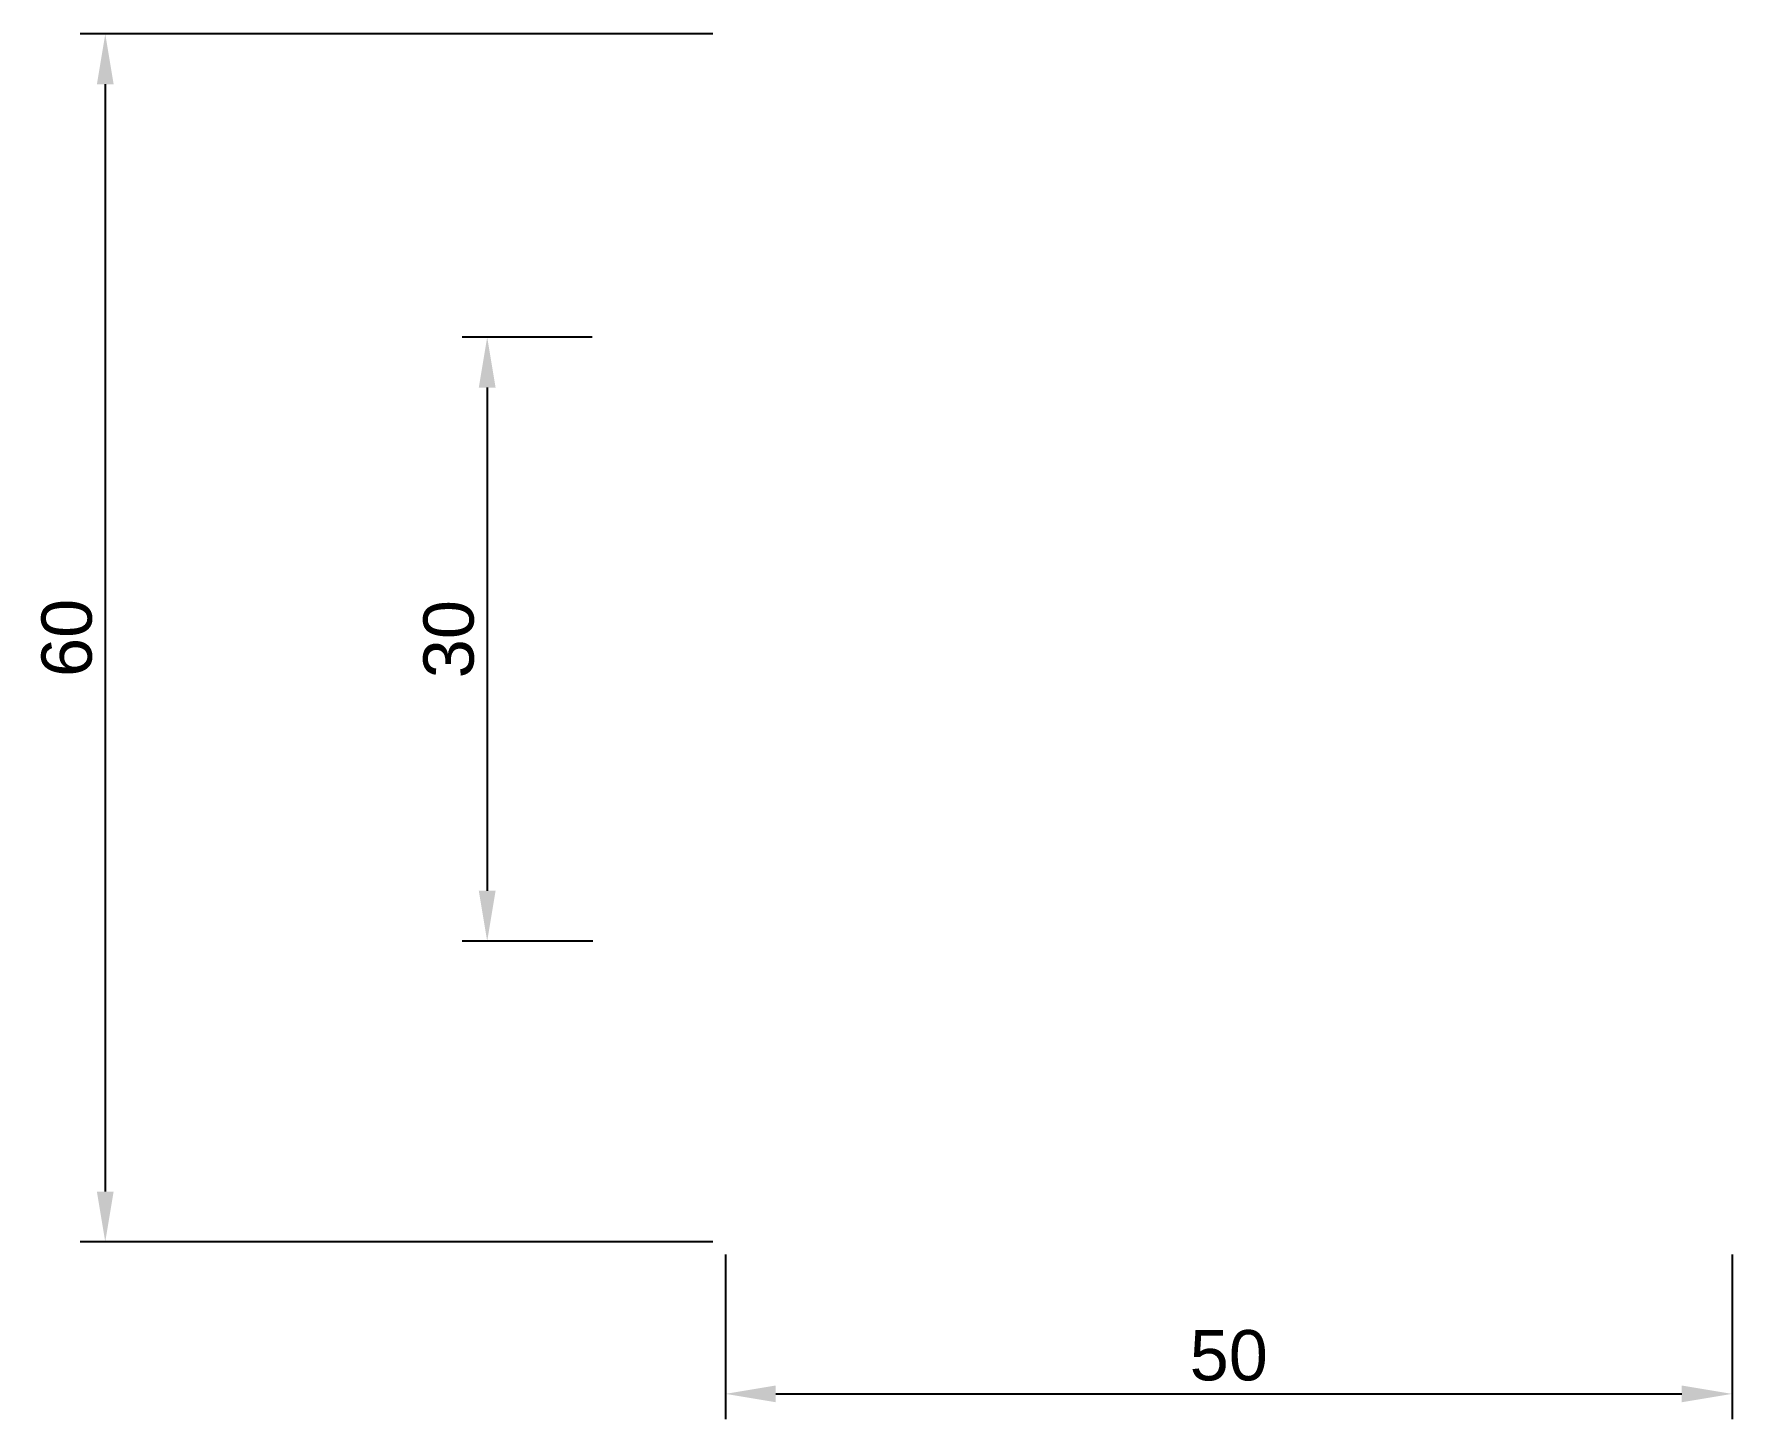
# Model space of a CAD drawing. Header units: millimetres. Extents: x 82.2 to 166.6, y 63.2 to 132.
import ezdxf

# ---------------------------------------------------------------- set-up
doc = ezdxf.new("R2010")
doc.units = ezdxf.units.MM
doc.styles.get("Standard").update_dxf_attribs({"font": 'arial.ttf'})
doc.dimstyles.new('ISO-25', dxfattribs={"dimtxt": 2.5, "dimasz": 2.5, "dimexe": 1.25, "dimexo": 0.625, "dimtad": 1, "dimtxsty": 'Standard', "dimcen": 2.5, "dimadec": 0, "dimazin": 0, "dimtfac": 1, "dimtmove": 0, "dimatfit": 3, "dimfxl": 1, "dimarcsym": 0})

# ---------------------------------------------------------------- blocks, each defined once
blk = doc.blocks.new('*D1')
at = {"color": 0, "lineweight": -2, "transparency": 16777216}
for p, q in [((109.926, 116.912), (103.463, 116.912)), ((104.713, 114.412), (104.713, 89.412)), ((109.963, 86.912), (103.463, 86.912))]:
    blk.add_line(p, q, dxfattribs=at)
at = {"color": 0, "transparency": 16777216}
for points in [[(104.297, 114.412), (105.13, 114.412), (104.713, 116.912)], [(104.297, 89.412), (105.13, 89.412), (104.713, 86.912)]]:
    blk.add_solid(points, dxfattribs=at)
at = {"layer": 'Defpoints', "color": 0, "transparency": 16777216}
for p in [(110.551, 116.912), (104.713, 86.912), (110.588, 86.912)]:
    blk.add_point(p, dxfattribs=at)
at = {"color": 0, "transparency": 16777216, "insert": (102.811, 101.912), "char_height": 2.5, "attachment_point": 5, "rotation": 90}
blk.add_mtext('30', dxfattribs=at)
blk = doc.blocks.new('*D2')
at = {"color": 0, "lineweight": -2, "transparency": 16777216}
for p, q in [((116.551, 71.349), (116.551, 63.172)), ((166.551, 71.349), (166.551, 63.172)), ((119.051, 64.422), (164.051, 64.422))]:
    blk.add_line(p, q, dxfattribs=at)
at = {"color": 0, "transparency": 16777216}
for points in [[(119.051, 64.839), (119.051, 64.006), (116.551, 64.422)], [(164.051, 64.839), (164.051, 64.006), (166.551, 64.422)]]:
    blk.add_solid(points, dxfattribs=at)
at = {"layer": 'Defpoints', "color": 0, "transparency": 16777216}
for p in [(116.551, 71.974), (166.551, 71.974), (166.551, 64.422)]:
    blk.add_point(p, dxfattribs=at)
at = {"color": 0, "transparency": 16777216, "insert": (141.551, 66.324), "char_height": 2.5, "attachment_point": 5}
blk.add_mtext('50', dxfattribs=at)
blk = doc.blocks.new('*D3')
at = {"color": 0, "lineweight": -2, "transparency": 16777216}
for p, q in [((115.926, 131.974), (84.491, 131.974)), ((85.741, 129.474), (85.741, 74.474)), ((115.926, 71.974), (84.491, 71.974))]:
    blk.add_line(p, q, dxfattribs=at)
at = {"color": 0, "transparency": 16777216}
for points in [[(85.324, 129.474), (86.157, 129.474), (85.741, 131.974)], [(85.324, 74.474), (86.157, 74.474), (85.741, 71.974)]]:
    blk.add_solid(points, dxfattribs=at)
at = {"layer": 'Defpoints', "color": 0, "transparency": 16777216}
for p in [(116.551, 131.974), (85.741, 71.974), (116.551, 71.974)]:
    blk.add_point(p, dxfattribs=at)
at = {"color": 0, "transparency": 16777216, "insert": (83.839, 101.974), "char_height": 2.5, "attachment_point": 5, "rotation": 90}
blk.add_mtext('60', dxfattribs=at)

msp = doc.modelspace()

# ---------------------------------------------------------------- dimensions: what is measured, and where the dimension line sits
for base, p1, p2, picture, middle in [((85.741, 71.974), (116.551, 131.974), (116.551, 71.974), '*D3', (83.839, 101.974)), ((104.713, 86.912), (110.551, 116.912), (110.588, 86.912), '*D1', (102.811, 101.912))]:
    dim = msp.add_linear_dim(base=base, p1=p1, p2=p2, angle=90, dimstyle='ISO-25')
    dim.commit()
    dim.dimension.update_dxf_attribs({"geometry": picture, "text_midpoint": middle})
dim = msp.add_linear_dim(base=(166.551, 64.422), p1=(116.551, 71.974), p2=(166.551, 71.974), dimstyle='ISO-25')
dim.commit()
dim.dimension.update_dxf_attribs({"geometry": '*D2', "text_midpoint": (141.551, 66.324)})

doc.saveas('drawing.dxf')
